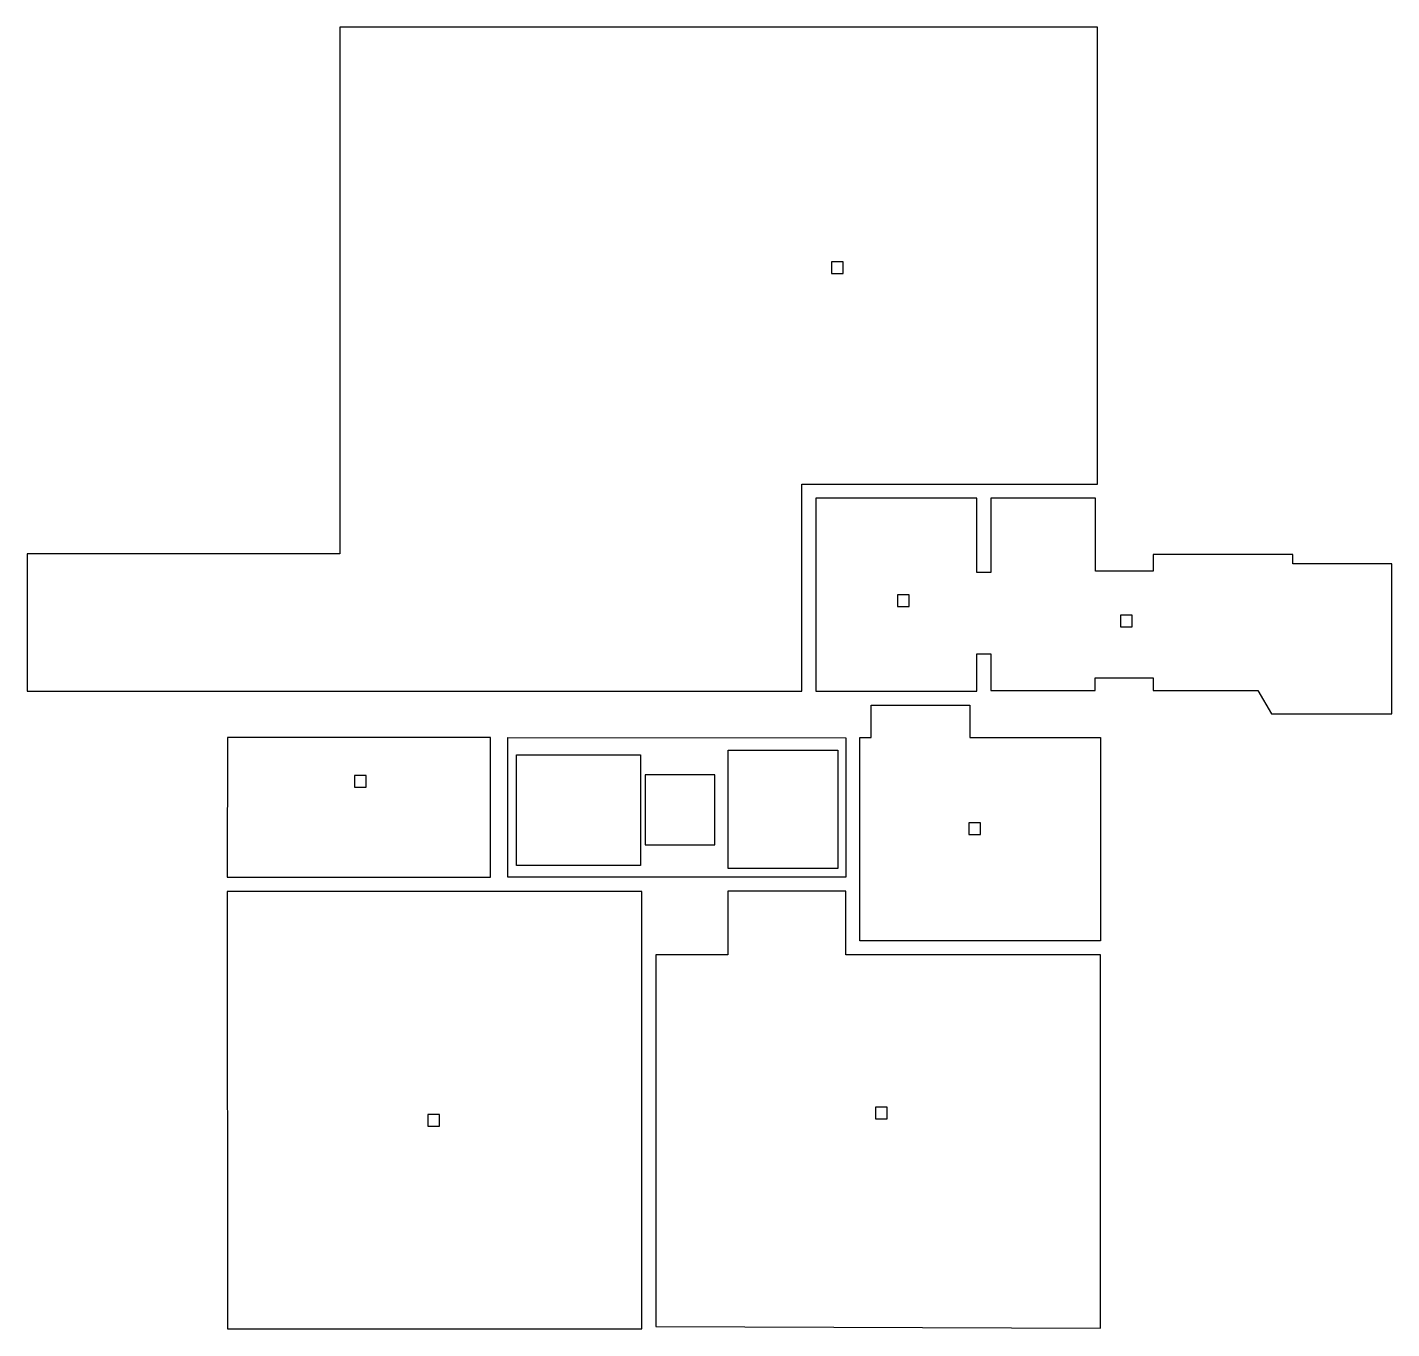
# Model space of a CAD drawing. Header units: metres. Extents: x 34386 to 35559, y 6108 to 7227.
import ezdxf

# ---------------------------------------------------------------- set-up
doc = ezdxf.new("R2010")
doc.units = ezdxf.units.M
doc.layers.add('AREE LEONARDO', color=5, linetype='Continuous')

msp = doc.modelspace()

# ---------------------------------------------------------------- linework, layer by layer
at = {"layer": 'AREE LEONARDO', "color": 5}
for points in [[(34654.8, 7226.5), (34654.8, 6773.8), (34386, 6773.8), (34386, 6655.8), (35051.8, 6655.8), (35051.8, 6833.6), (35305.9, 6833.6), (35305.9, 7226.5), (34654.8, 7226.5)], [(34558, 6615.8), (34557.8, 6495.8), (34784.3, 6495.8), (34784.3, 6615.8), (34558, 6615.8)], [(34799, 6555.8), (34799, 6615.8), (35089.6, 6615.7), (35089.6, 6495.8), (34799, 6495.8), (34799, 6555.8)], [(34557.8, 6483.4), (34558, 6107.5), (34914.2, 6107.5), (34914.2, 6483.4), (34557.8, 6483.4)], [(34926.2, 6428.9), (34926.2, 6109.4), (35308.6, 6108.1), (35308.6, 6428.9), (35089.6, 6428.9), (35089.6, 6483.8), (34988.2, 6483.8), (34988.2, 6428.9), (34926.2, 6428.9)]]:
    msp.add_lwpolyline(points, dxfattribs=at)
at = {"layer": 'AREE LEONARDO', "color": 2}
for points in [[(35077.3, 7014.8), (35087.3, 7014.8), (35087.3, 7024.8), (35077.3, 7024.8)], [(35134, 6728.6), (35144, 6728.6), (35144, 6738.6), (35134, 6738.6)], [(35325.7, 6711), (35335.7, 6711), (35335.7, 6721), (35325.7, 6721)], [(34988.6, 6605), (35082.6, 6605), (35082.6, 6503.2), (34988.6, 6503.2)], [(34806.6, 6601.1), (34913.2, 6601.1), (34913.2, 6505.8), (34806.6, 6505.8)], [(34667.4, 6573.1), (34677.4, 6573.1), (34677.4, 6583.1), (34667.4, 6583.1)], [(35195.4, 6532.4), (35205.4, 6532.4), (35205.4, 6542.4), (35195.4, 6542.4)], [(35115.1, 6288.1), (35125.1, 6288.1), (35125.1, 6298.1), (35115.1, 6298.1)], [(34730.2, 6281.7), (34740.2, 6281.7), (34740.2, 6291.7), (34730.2, 6291.7)]]:
    msp.add_lwpolyline(points, close=True, dxfattribs=at)
at = {"layer": 'AREE LEONARDO', "color": 3}
for points in [[(35063.8, 6821.6), (35063.8, 6655.8), (35202.3, 6655.8), (35202.3, 6687.8), (35214.3, 6687.8), (35214.3, 6656.3), (35303.8, 6656.3), (35303.8, 6667.3), (35353.8, 6667.3), (35353.8, 6656.3), (35443.8, 6656.3), (35455.6, 6636.3), (35558.8, 6636.3), (35558.8, 6765.3), (35473.8, 6765.3), (35473.8, 6773.3), (35353.8, 6773.3), (35353.8, 6758.8), (35304.3, 6758.8), (35304.3, 6821.6), (35214.3, 6821.6), (35214.3, 6757.8), (35202.3, 6757.8), (35202.3, 6821.6), (35063.8, 6821.6)], [(35101.6, 6532.5), (35101.6, 6615.8), (35111.3, 6615.8), (35111.3, 6643.8), (35196.3, 6643.8), (35196.3, 6616), (35308.6, 6616), (35308.6, 6440.9), (35101.6, 6441), (35101.6, 6532.5)]]:
    msp.add_lwpolyline(points, dxfattribs=at)
at = {"layer": 'AREE LEONARDO', "color": 1}
msp.add_lwpolyline([(34917.1, 6523.7), (34977.1, 6523.7), (34977.1, 6583.7), (34917.1, 6583.7)], close=True, dxfattribs=at)

doc.saveas('drawing.dxf')
